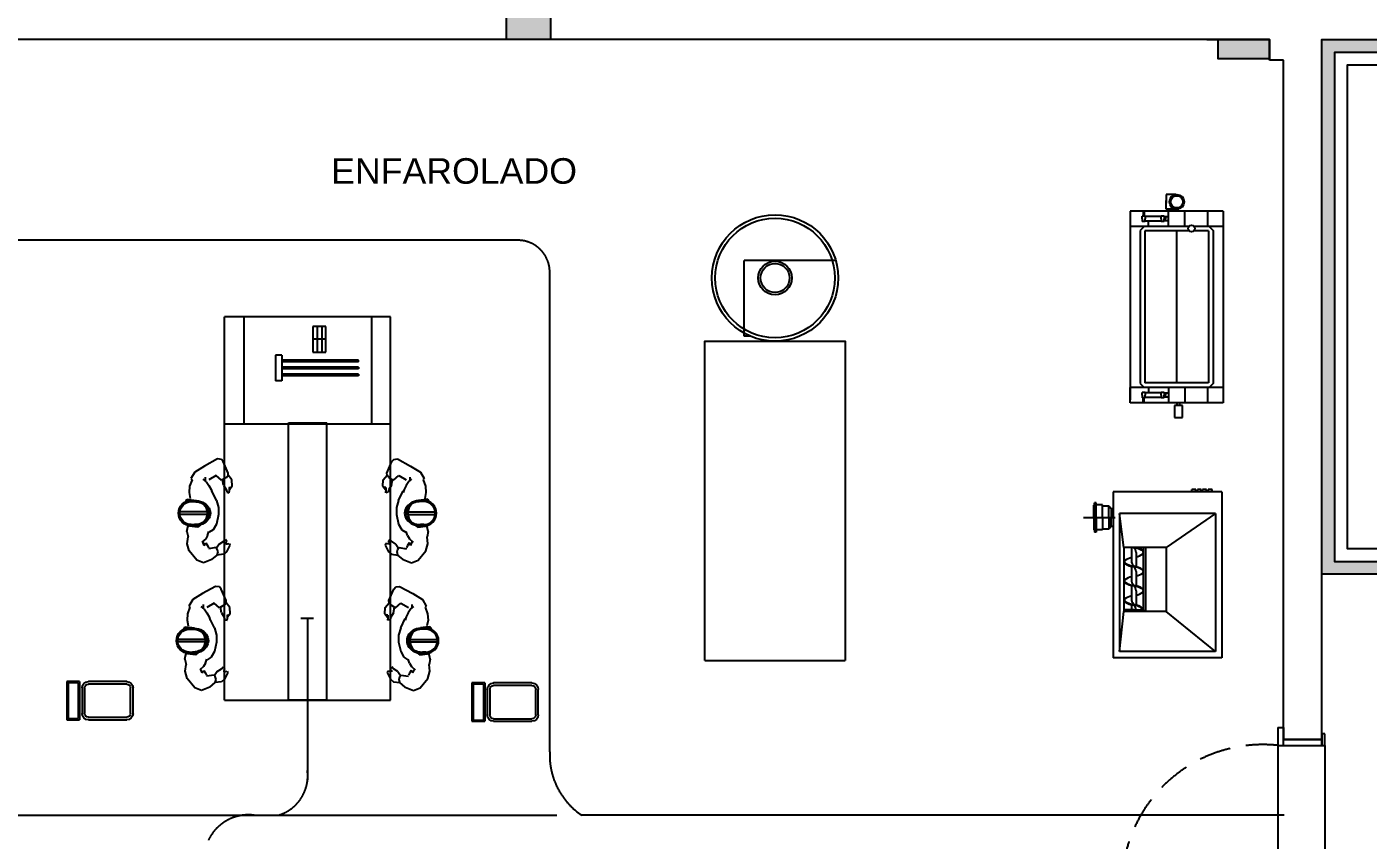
# Model space of a CAD drawing. Header units: millimetres. Extents: x 58411 to 366943, y -302717 to -95300.
# Drawn here: x 195935 to 206438, y -218817 to -212451 of the extents above; entities that cross this region are included whole.
import ezdxf

# ---------------------------------------------------------------- set-up
doc = ezdxf.new("R2010")
doc.units = ezdxf.units.MM
doc.header["$LTSCALE"] = 1000
for name, pattern in [('CENTER', [2, 1.25, -0.25, 0.25, -0.25]), ('DASHDOT', [1, 0.5, -0.25, 0, -0.25]), ('HIDDEN', [0.375, 0.25, -0.125])]:
    doc.linetypes.add(name, pattern=pattern)
for name, color, linetype in [('a-Columnas', 12, 'Continuous'), ('A-EQ', 200, 'Continuous'), ('A-Mur-Nuevo', 5, 'Continuous'), ('A-Muros', 3, 'Continuous'), ('A-MURPAN', 30, 'Continuous'), ('A-PALCOS', 200, 'Continuous'), ('A-panelhatch', 30, 'Continuous'), ('A-PLAN', 4, 'DASHDOT'), ('A-RIEL', 252, 'Continuous'), ('PERSONAS', 7, 'Continuous'), ('TXT-LOC', 2, 'Continuous')]:
    doc.layers.add(name, color=color, linetype=linetype)
doc.styles.add('SB-50', font='swissel.ttf', dxfattribs={"height": 100})

# ---------------------------------------------------------------- blocks, each defined once
blk = doc.blocks.new('HOM-VS')
for p, q in [((-424, 276), (-440, 219)), ((-440, 219), (-434, 166)), ((-308, 232), (-294, 212)), ((-155, 200), (-142, 185)), ((-409, 80), (-384, 80)), ((-409, -120), (-384, -120)), ((-382, -342), (-412, -291)), ((-306, -389), (-382, -342))]:
    blk.add_line(p, q)
at = {"color": 7}
for p, q in [((-409, 70), (-384, 70)), ((-269, -10), (-499, -10)), ((-269, -30), (-499, -30)), ((-409, -110), (-384, -110))]:
    blk.add_line(p, q, dxfattribs=at)
blk.add_arc((-409, -20), 100, 90, 270)
for centre, radius, start, end in [((-409, -20), 90, 90, 270), ((-384, -20), 100, 314.5897, 45.4107)]:
    blk.add_arc(centre, radius, start, end, dxfattribs=at)
blk.add_ellipse((-384, -20), major_axis=(125, 0), ratio=0.8, start_param=4.712389, end_param=7.853982)
blk.add_open_spline([(-384, -110), (-379, -110), (-374, -110), (-362, -109), (-354, -108), (-340, -104), (-332, -101), (-319, -95), (-313, -91), (-301, -83), (-296, -79), (-287, -69), (-283, -64), (-276, -53), (-274, -48), (-270, -36), (-269, -30), (-268, -19), (-269, -13), (-271, -1), (-273, 5), (-278, 16), (-282, 22), (-290, 32), (-295, 37), (-306, 46), (-312, 50), (-325, 57), (-332, 60), (-347, 65), (-354, 67), (-369, 69), (-376, 70), (-384, 70)], degree=3, knots=[4.712389, 4.712389, 4.712389, 4.712389, 4.829961, 4.829961, 5.031025, 5.031025, 5.23209, 5.23209, 5.433154, 5.433154, 5.634218, 5.634218, 5.835282, 5.835282, 6.036346, 6.036346, 6.237411, 6.237411, 6.438475, 6.438475, 6.643647, 6.643647, 6.848819, 6.848819, 7.053991, 7.053991, 7.259163, 7.259163, 7.464336, 7.464336, 7.669508, 7.669508, 7.853982, 7.853982, 7.853982, 7.853982], dxfattribs=at)
at = {"layer": 'PERSONAS'}
for p, q in [((-364, 348), (-424, 276)), ((-312, 370), (-364, 348)), ((-248, 343), (-312, 370)), ((-248, 343), (-206, 308)), ((-308, 232), (-319, 205)), ((-294, 212), (-281, 234)), ((-281, 234), (-274, 251)), ((-214, 250), (-274, 258)), ((-205, 261), (-214, 250)), ((-190, 222), (-210, 253)), ((-157, 301), (-206, 308)), ((-206, 308), (-199, 284)), ((-199, 284), (-205, 261)), ((-190, 222), (-155, 200)), ((-132, 282), (-157, 301)), ((-139, 213), (-139, 224)), ((-139, 224), (-111, 218)), ((-130, 202), (-139, 213)), ((-106, 230), (-132, 282)), ((-111, 218), (-106, 230)), ((-443, 124), (-434, 166)), ((-443, 124), (-432, 76)), ((-296, 182), (-325, 207)), ((-282, 155), (-296, 182)), ((-282, 155), (-271, 124)), ((-237, 110), (-268, 130)), ((-212, 65), (-237, 110)), ((-130, 202), (-142, 185)), ((-423, 83), (-430, 77)), ((-361, 90), (-423, 83)), ((-338, 73), (-361, 90)), ((-195, -9), (-212, 65)), ((-212, -120), (-195, -64)), ((-195, -64), (-195, -9)), ((-452, -111), (-440, -129)), ((-440, -129), (-409, -125)), ((-426, -181), (-418, -136)), ((-423, -231), (-426, -181)), ((-409, -125), (-367, -120)), ((-271, -237), (-254, -206)), ((-254, -206), (-246, -181)), ((-212, -120), (-248, -194)), ((-156, -238), (-135, -204)), ((-135, -204), (-129, -183)), ((-129, -183), (-112, -180)), ((-112, -180), (-111, -189)), ((-111, -221), (-111, -189)), ((-88, -231), (-108, -204)), ((-403, -282), (-423, -231)), ((-412, -291), (-403, -282)), ((-291, -269), (-316, -287)), ((-299, -303), (-299, -276)), ((-291, -269), (-271, -237)), ((-213, -315), (-272, -281)), ((-171, -278), (-213, -315)), ((-134, -300), (-171, -278)), ((-156, -238), (-164, -282)), ((-134, -300), (-121, -317)), ((-90, -280), (-121, -317)), ((-111, -221), (-98, -223)), ((-88, -231), (-90, -280)), ((-204, -444), (-306, -389)), ((-120, -334), (-158, -424)), ((-121, -317), (-120, -334)), ((-173, -441), (-204, -444)), ((-158, -424), (-173, -441))]:
    blk.add_line(p, q, dxfattribs=at)
blk = doc.blocks.new('LAVES')
at = {"color": 1}
for p, q in [((-161, 188), (-161, 288)), ((-161, 288), (139, 288)), ((139, 288), (139, 188)), ((-161, 188), (139, 188)), ((-161, -182), (-161, 118)), ((-111, 168), (89, 168)), ((139, 118), (139, -182)), ((89, -232), (-111, -232))]:
    blk.add_line(p, q, dxfattribs=at)
at = {"color": 7}
for p, q in [((-151, 278), (129, 278)), ((-151, 198), (-151, 278)), ((129, 278), (129, 198)), ((-151, 198), (129, 198)), ((-141, -182), (-141, 118)), ((-111, 148), (89, 148)), ((119, 118), (119, -182)), ((89, -212), (-111, -212))]:
    blk.add_line(p, q, dxfattribs=at)
at = {"color": 1}
for centre, start, end in [((-111, 118), 90, 180), ((89, 118), 0, 90), ((-111, -182), 180, 270), ((89, -182), 270, 0)]:
    blk.add_arc(centre, 50, start, end, dxfattribs=at)
at = {"color": 7}
for centre, start, end in [((-111, 118), 90, 180), ((89, 118), 0, 90), ((-111, -182), 180, 270), ((89, -182), 270, 0)]:
    blk.add_arc(centre, 30, start, end, dxfattribs=at)

msp = doc.modelspace()

# ---------------------------------------------------------------- hatches: boundary and pattern name
at = {"layer": 'a-Columnas'}
h = msp.add_hatch(color=12, dxfattribs=at)
h.dxf.hatch_style = 1
h.paths.add_polyline_path([(199885.701, -212110.675), (199691.549, -212110.675), (199691.549, -212350.675), (199885.701, -212350.675)], flags=17)
h.paths.add_polyline_path([(200036.577, -212110.675), (199885.701, -212110.675), (199885.701, -212350.675), (199691.549, -212350.675), (199691.549, -212550.366), (200036.577, -212550.366)])
h = msp.add_hatch(color=12, dxfattribs=at)
h.dxf.hatch_style = 1
h.paths.add_polyline_path([(205664.737, -212551.508), (205414.3, -212551.508), (205414.3, -212701.081), (205664.737, -212701.081)])
h.paths.add_polyline_path([(205414.3, -212550.366), (205264.737, -212550.366), (205264.737, -212701.081), (205414.3, -212701.081)])
at = {"layer": 'A-panelhatch'}
msp.add_hatch(color=256, dxfattribs=at).paths.add_polyline_path([(207988.912, -212550.366), (206074.737, -212550.366), (206074.737, -216734.68), (208165.701, -216734.68), (208165.701, -216634.68), (208175.701, -216634.68), (206174.737, -216634.68), (206174.737, -212650.366), (207988.912, -212650.366)])

# ---------------------------------------------------------------- linework, layer by layer
msp.add_line((198282.827, -217720.47), (197982.827, -217720.47))
at = {"color": 1}
for p, q in [((205729.737, -217935.366), (205774.737, -217935.366)), ((205729.737, -217935.366), (205729.737, -218075.366)), ((205774.737, -217935.366), (205774.737, -218030.366)), ((205774.737, -218030.366), (206074.737, -218030.366)), ((205774.737, -218030.366), (206074.737, -218030.366)), ((205774.737, -218030.366), (206074.737, -218030.366)), ((206074.737, -217985.366), (206074.737, -218075.366)), ((206099.737, -217985.366), (206074.737, -217985.366)), ((206099.737, -218075.366), (206099.737, -217985.366)), ((205729.737, -218075.366), (206099.737, -218075.366))]:
    msp.add_line(p, q, dxfattribs=at)
at = {"color": 24, "linetype": 'HIDDEN'}
for points in [[(205774.737, -218075.366), (205774.737, -218030.366)], [(206074.737, -218075.366), (206074.737, -218030.366)]]:
    msp.add_lwpolyline(points, dxfattribs=at)
at = {"color": 7}
for points in [[(205729.737, -218075.366), (205729.737, -219185.366)], [(206099.737, -218075.366), (206099.737, -219185.366)]]:
    msp.add_lwpolyline(points, dxfattribs=at)
at = {"color": 24, "linetype": 'HIDDEN'}
msp.add_arc((205614.267, -219173.877), 1104.563, 83.9993969, 179.5585227, dxfattribs=at)
at = {"layer": 'a-Columnas', "color": 3}
msp.add_lwpolyline([(200036.577, -212550.366), (199691.549, -212550.366), (199691.549, -212110.675), (200036.577, -212110.675)], close=True, dxfattribs=at)
at = {"layer": 'A-EQ'}
for p, q in [((204856.804, -213763.645), (204856.804, -213830.897)), ((204931.83, -213763.645), (204856.804, -213763.645)), ((204856.804, -213877.444), (204856.804, -213810.192)), ((205303.207, -213893.621), (204575.29, -213893.621)), ((204575.29, -213893.621), (204575.29, -214013.621)), ((204691.34, -213933.124), (204669.63, -213933.124)), ((204669.63, -213953.621), (204669.63, -213933.124)), ((204669.63, -213953.621), (204669.63, -213974.118)), ((204676.086, -213893.621), (204676.086, -213933.124)), ((204684.884, -213893.621), (204684.884, -213933.124)), ((204691.34, -213933.124), (204691.34, -213953.621)), ((204818.035, -213936.354), (204691.34, -213936.354)), ((204691.34, -213974.118), (204691.34, -213953.621)), ((204839.744, -213933.124), (204818.035, -213933.124)), ((204818.035, -213953.621), (204818.035, -213933.124)), ((204818.035, -213953.621), (204818.035, -213974.118)), ((204839.744, -213933.124), (204839.744, -213953.621)), ((204873.481, -213937.635), (204839.744, -213937.635)), ((204839.744, -213974.118), (204839.744, -213953.621)), ((204851.138, -213937.635), (204851.138, -213953.621)), ((204851.138, -213969.607), (204851.138, -213953.621)), ((204931.83, -213877.444), (204856.804, -213877.444)), ((204873.481, -214013.621), (204873.481, -213893.621)), ((204931.83, -213877.444), (204931.83, -213893.621)), ((204947.851, -213877.444), (204947.851, -213893.621)), ((205003.581, -214013.621), (205003.581, -213893.621)), ((205180.769, -213893.621), (205180.769, -214013.621)), ((205303.207, -213893.621), (205303.207, -215393.621)), ((205034.466, -214013.621), (204575.29, -214013.621)), ((204575.29, -214013.621), (204575.29, -215370.922)), ((204683.531, -214013.621), (204653.531, -214043.621)), ((204653.531, -214043.621), (204653.531, -215243.621)), ((204691.34, -213974.118), (204669.63, -213974.118)), ((205039.382, -214048.621), (204688.531, -214048.621)), ((204688.531, -214048.621), (204688.531, -215238.621)), ((204818.035, -213970.887), (204691.34, -213970.887)), ((204716.853, -214013.621), (204716.853, -213970.887)), ((204839.744, -213974.118), (204818.035, -213974.118)), ((204873.481, -213969.607), (204839.744, -213969.607)), ((204938.531, -214048.621), (204938.531, -215238.621)), ((205188.531, -214048.621), (205070.898, -214048.621)), ((205303.207, -214013.621), (205075.814, -214013.621)), ((205188.531, -214048.621), (205188.531, -215238.621)), ((205193.531, -214013.621), (205223.531, -214043.621)), ((205223.531, -214043.621), (205223.531, -215243.621)), ((201552.322, -214848.379), (201552.322, -214280.648)), ((202269.13, -214280.648), (201552.322, -214280.648)), ((197632.827, -214721.243), (197632.827, -215560.872)), ((198275.624, -214796.302), (198175.624, -214796.302)), ((198175.624, -214796.302), (198175.624, -214996.302)), ((198208.228, -214796.302), (198208.228, -214996.302)), ((198243.988, -214796.302), (198243.988, -214996.302)), ((198275.624, -214996.302), (198275.624, -214796.302)), ((198632.827, -214721.243), (198632.827, -215560.872)), ((198275.624, -214896.302), (198175.624, -214896.302)), ((201552.322, -214872.648), (201552.322, -214848.379)), ((201552.805, -214848.648), (201552.322, -214848.648)), ((201602.101, -214872.648), (201552.322, -214872.648)), ((198175.624, -214996.302), (198275.624, -214996.302)), ((197882.827, -215021.243), (197882.827, -215221.243)), ((197932.827, -215021.243), (197932.827, -215221.243)), ((198532.827, -215072.717), (198532.827, -215060.717)), ((198532.827, -215115.243), (198532.827, -215127.243)), ((198532.827, -215169.77), (198532.827, -215181.77)), ((205303.207, -215273.621), (204575.779, -215273.621)), ((204575.779, -215393.621), (204575.779, -215273.621)), ((204653.531, -215243.621), (204683.531, -215273.621)), ((204691.34, -215313.124), (204669.63, -215313.124)), ((204669.63, -215333.621), (204669.63, -215313.124)), ((205188.531, -215238.621), (204688.531, -215238.621)), ((204691.34, -215313.124), (204691.34, -215333.621)), ((204818.035, -215316.354), (204691.34, -215316.354)), ((204716.853, -215273.621), (204716.853, -215316.354)), ((204839.744, -215313.124), (204818.035, -215313.124)), ((204818.035, -215333.621), (204818.035, -215313.124)), ((204839.744, -215313.124), (204839.744, -215333.621)), ((204873.481, -215317.635), (204839.744, -215317.635)), ((204851.138, -215317.635), (204851.138, -215333.621)), ((204873.481, -215273.621), (204873.481, -215393.621)), ((205003.581, -215273.621), (205003.581, -215393.621)), ((205180.769, -215273.621), (205180.769, -215393.621)), ((205223.531, -215243.621), (205193.531, -215273.621)), ((205303.207, -215393.621), (204575.779, -215393.621)), ((204669.63, -215333.621), (204669.63, -215354.118)), ((204691.34, -215354.118), (204669.63, -215354.118)), ((204676.086, -215393.621), (204676.086, -215354.118)), ((204684.884, -215393.621), (204684.884, -215354.118)), ((204691.34, -215354.118), (204691.34, -215333.621)), ((204818.035, -215350.887), (204691.34, -215350.887)), ((204818.035, -215333.621), (204818.035, -215354.118)), ((204839.744, -215354.118), (204818.035, -215354.118)), ((204839.744, -215354.118), (204839.744, -215333.621)), ((204873.481, -215349.607), (204839.744, -215349.607)), ((204851.138, -215349.607), (204851.138, -215333.621)), ((204985.282, -215415.553), (204922.769, -215415.553)), ((204922.769, -215415.553), (204922.769, -215508.115)), ((204939.616, -215393.621), (204939.616, -215415.129)), ((204961.843, -215393.621), (204961.843, -215415.129)), ((204985.282, -215508.115), (204985.282, -215415.553)), ((204922.769, -215508.115), (204985.282, -215508.115)), ((197982.827, -215549.783), (198282.827, -215549.783)), ((205291.977, -216090.467), (204441.977, -216090.467)), ((204441.977, -216090.467), (204441.977, -217390.467)), ((205057.662, -216090.467), (205057.662, -216071.38)), ((205087.662, -216071.38), (205057.662, -216071.38)), ((205087.662, -216090.467), (205087.662, -216071.38)), ((205131.033, -216071.38), (205101.033, -216071.38)), ((205101.033, -216090.467), (205101.033, -216071.38)), ((205131.033, -216090.467), (205131.033, -216071.38)), ((205172.15, -216071.38), (205142.15, -216071.38)), ((205142.15, -216090.467), (205142.15, -216071.38)), ((205172.15, -216090.467), (205172.15, -216071.38)), ((205185.521, -216090.467), (205185.521, -216071.38)), ((205215.521, -216071.38), (205185.521, -216071.38)), ((205215.521, -216090.467), (205215.521, -216071.38)), ((205291.977, -216090.467), (205291.977, -217390.467)), ((204290.877, -216290.467), (204290.877, -216193.967)), ((204294.877, -216190.467), (204294.377, -216190.467)), ((204308.877, -216175.467), (204294.877, -216175.467)), ((204294.877, -216290.467), (204294.877, -216175.467)), ((204308.877, -216290.467), (204308.877, -216175.467)), ((204358.877, -216192.967), (204308.877, -216192.967)), ((204358.877, -216290.467), (204358.877, -216192.967)), ((204358.877, -216200.367), (204406.877, -216200.367)), ((204406.877, -216200.367), (204426.977, -216220.467)), ((204406.877, -216290.467), (204406.877, -216200.367)), ((204426.977, -216220.467), (204426.977, -216290.467)), ((204426.977, -216220.467), (204441.977, -216220.467)), ((205241.977, -216260.467), (204491.977, -216260.467)), ((204491.977, -216260.467), (204491.977, -217340.467)), ((204525.377, -216526.967), (204491.977, -216260.467)), ((205241.977, -216260.467), (204855.197, -216526.967)), ((205241.977, -216260.467), (205241.977, -217340.467)), ((204209.779, -216290.467), (204458.059, -216290.467)), ((204290.877, -216290.467), (204290.877, -216386.967)), ((204294.877, -216290.467), (204294.877, -216405.467)), ((204308.877, -216290.467), (204308.877, -216405.467)), ((204358.877, -216290.467), (204358.877, -216387.967)), ((204406.877, -216290.467), (204406.877, -216380.567)), ((204406.877, -216380.567), (204426.977, -216360.467)), ((204426.977, -216360.467), (204426.977, -216290.467)), ((204426.977, -216360.467), (204441.977, -216360.467)), ((204294.877, -216390.467), (204294.377, -216390.467)), ((204308.877, -216405.467), (204294.877, -216405.467)), ((204358.877, -216387.967), (204308.877, -216387.967)), ((204358.877, -216380.567), (204406.877, -216380.567)), ((204855.197, -216526.967), (204525.377, -216526.967)), ((204525.377, -216526.967), (204525.377, -217026.967)), ((204585.877, -216526.967), (204585.877, -216639.967)), ((204620.877, -216564.967), (204620.877, -216676.257)), ((204676.477, -216526.967), (204676.477, -217026.967)), ((204693.823, -216526.967), (204693.823, -217026.967)), ((204855.197, -216526.967), (204855.197, -217026.967)), ((204585.877, -216674.579), (204585.877, -216789.967)), ((204620.877, -216714.967), (204620.877, -216826.257)), ((204585.877, -216824.579), (204585.877, -216939.967)), ((204620.877, -216864.967), (204620.877, -216976.257)), ((204585.877, -216974.579), (204585.877, -217014.967)), ((204491.977, -217340.467), (204525.377, -217026.967)), ((204855.197, -217026.967), (204525.377, -217026.967)), ((204528.377, -217014.967), (204528.377, -217024.967)), ((204603.377, -217014.967), (204528.377, -217014.967)), ((204603.377, -217024.967), (204528.377, -217024.967)), ((204603.377, -217014.967), (204678.377, -217014.967)), ((204603.377, -217024.967), (204678.377, -217024.967)), ((204678.377, -217014.967), (204678.377, -217024.967)), ((205241.977, -217340.467), (204855.197, -217026.967)), ((205291.977, -217390.467), (204441.977, -217390.467)), ((205241.977, -217340.467), (204491.977, -217340.467))]:
    msp.add_line(p, q, dxfattribs=at)
at = {"layer": 'A-EQ', "color": 7}
for p, q in [((197932.827, -215021.243), (197882.827, -215021.243)), ((198532.827, -215060.717), (197932.827, -215060.717)), ((198532.827, -215072.717), (197932.827, -215072.717)), ((198532.827, -215115.243), (197932.827, -215115.243)), ((198532.827, -215127.243), (197932.827, -215127.243)), ((198532.827, -215169.77), (197932.827, -215169.77)), ((198532.827, -215181.77), (197932.827, -215181.77)), ((197932.827, -215221.243), (197882.827, -215221.243)), ((198782.827, -215560.872), (197482.827, -215560.872))]:
    msp.add_line(p, q, dxfattribs=at)
at = {"layer": 'A-EQ'}
for points in [[(201243.613, -217411.231), (201243.613, -214911.231), (202343.613, -214911.231), (202343.613, -217411.231)], [(201243.613, -217411.231), (202343.613, -217411.231)]]:
    msp.add_lwpolyline(points, dxfattribs=at)
for centre, radius in [((204939.841, -213820.544), 57.461), ((204939.841, -213820.544), 47.964), ((201793.613, -214416.648), 494.583), ((201793.613, -214416.648), 467.718), ((205055.14, -214028.562), 25.508), ((201793.613, -214416.648), 131.596), ((201793.613, -214416.648), 113.405)]:
    msp.add_circle(centre, radius, dxfattribs=at)
for centre, radius, start, end in [((204294.377, -216193.967), 3.5, 90, 180), ((204294.377, -216386.967), 3.5, 180, 270), ((204618.752, -216379.876), 148.39, 262.4143357, 264.0529658), ((204588.003, -216675.059), 148.39, 55.2034952, 84.0529658), ((204554.694, -216573.02), 66.671, 6.9368172, 43.0969697), ((204588.003, -216454.876), 148.39, 282.7995898, 304.7965048), ((204588.003, -216675.059), 152.39, 55.2034952, 76.3588773), ((204663.377, -216564.967), 15, 308.3463934, 51.6536066), ((204655.075, -216562.338), 23.45, 353.5628007, 31.9801137), ((204543.377, -216639.967), 15, 128.3463934, 231.6536066), ((204582.939, -216596.633), 69.676, 218.4573712, 228.0414638), ((204618.752, -216750.059), 148.39, 102.7995898, 124.7965048), ((204618.752, -216529.876), 148.39, 235.2034952, 264.0529658), ((204618.752, -216529.876), 144.39, 235.2034952, 264.0529658), ((204644.444, -216630.665), 59.301, 189.0247281, 226.1705798), ((204588.003, -216825.059), 148.39, 55.2034952, 84.0529658), ((204554.694, -216723.02), 66.671, 6.9368172, 43.0969697), ((204588.003, -216825.059), 152.39, 55.2034952, 84.0529658), ((204543.377, -216789.967), 15, 128.3463934, 231.6536066), ((204582.939, -216746.633), 69.676, 218.4573712, 228.0414638), ((204618.752, -216900.059), 148.39, 102.7995898, 124.7965048), ((204644.444, -216780.665), 59.301, 189.0247281, 226.1705798), ((204588.003, -216604.876), 148.39, 282.7995898, 304.7965048), ((204663.377, -216714.967), 15, 308.3463934, 51.6536066), ((204655.075, -216712.338), 23.45, 353.5628007, 31.9801137), ((204618.752, -216679.876), 148.39, 235.2034952, 264.0529658), ((204618.752, -216679.876), 144.39, 235.2034952, 264.0529658), ((204588.003, -216975.059), 148.39, 55.2034952, 84.0529658), ((204554.694, -216873.02), 66.671, 6.9368172, 43.0969697), ((204588.003, -216975.059), 152.39, 55.2034952, 84.0529658), ((204588.003, -216754.876), 148.39, 282.7995898, 304.7965048), ((204663.377, -216864.967), 15, 308.3463934, 51.6536066), ((204655.075, -216862.338), 23.45, 353.5628007, 31.9801137), ((204543.377, -216939.967), 15, 128.3463934, 231.6536066), ((204582.939, -216896.633), 69.676, 218.4573712, 228.0414638), ((204618.752, -217050.059), 148.39, 102.7995898, 124.7965048), ((204618.752, -216829.876), 148.39, 235.2034952, 264.0529658), ((204618.752, -216829.876), 144.39, 235.2034952, 264.0529658), ((204644.444, -216930.665), 59.301, 189.0247281, 226.1705798), ((204589.091, -217099.789), 123.153, 47.2527426, 83.3386643), ((204554.694, -217023.02), 66.671, 6.9368172, 43.0969697), ((204589.091, -217099.789), 127.153, 47.2527426, 83.3386643), ((204663.377, -217021.115), 15, 24.1952357, 51.6536066), ((204668.127, -217013.741), 10.324, 353.1797232, 45.219871)]:
    msp.add_arc(centre, radius, start, end, dxfattribs=at)
at = {"layer": 'A-Mur-Nuevo', "ltscale": 500}
msp.add_circle((204294.377, -216386.967), 40772.57, dxfattribs=at)
at = {"layer": 'A-Muros'}
for p, q in [((205664.737, -212550.366), (193555.701, -212550.366)), ((205664.737, -212710.366), (205664.737, -212550.366)), ((205664.737, -212710.366), (205664.737, -212550.366)), ((205774.737, -212710.366), (205664.737, -212710.366)), ((205774.737, -212710.366), (205664.737, -212710.366)), ((205774.737, -218030.366), (205774.737, -212710.366)), ((205774.737, -218030.366), (205774.737, -212710.366)), ((206074.737, -218030.366), (205774.737, -218030.366)), ((206074.737, -218030.366), (205774.737, -218030.366)), ((205774.737, -218030.366), (206074.737, -218030.366)), ((205774.737, -218030.366), (206074.737, -218030.366))]:
    msp.add_line(p, q, dxfattribs=at)
for points in [[(206074.737, -218030.366), (206074.737, -212550.366), (208028.912, -212550.366), (208028.912, -212110.675), (206325.701, -212110.675)], [(205175.701, -212550.366), (205664.737, -212550.366)], [(206074.737, -218030.366), (206074.737, -212550.366)]]:
    msp.add_lwpolyline(points, dxfattribs=at)
msp.add_lwpolyline([(205664.737, -212701.081), (205264.737, -212701.081), (205264.737, -212550.366), (205664.737, -212550.366)], close=True, dxfattribs=at)
at = {"layer": 'A-MURPAN'}
msp.add_lwpolyline([(207988.912, -212550.366), (207988.912, -212650.366), (206174.737, -212650.366), (206174.737, -216634.68), (208165.701, -216634.68), (208165.701, -216734.68), (206074.737, -216734.68), (206074.737, -212550.366), (207988.912, -212550.366)], dxfattribs=at)
at = {"layer": 'A-MURPAN', "color": 0}
msp.add_lwpolyline([(207888.912, -212750.366), (206274.737, -212750.366), (206274.737, -216534.68), (208025.701, -216534.68)], dxfattribs=at)
at = {"layer": 'A-PALCOS', "color": 7}
for p, q in [((197482.827, -217720.47), (197482.827, -214720.841)), ((198782.827, -214720.841), (197482.827, -214720.841)), ((198782.827, -215320.841), (198782.827, -214720.841)), ((198782.827, -217720.47), (198782.827, -215320.841)), ((197482.827, -217720.872), (197482.827, -215560.872)), ((197982.827, -217720.47), (197982.827, -215549.783)), ((198282.827, -217720.47), (198282.827, -215549.783)), ((198782.827, -217720.47), (198782.827, -215560.872)), ((197482.827, -217720.47), (198782.827, -217720.47))]:
    msp.add_line(p, q, dxfattribs=at)
at = {"layer": 'A-PLAN', "ltscale": 500}
msp.add_lwpolyline([(198079.769, -217078.303), (198180.619, -217078.303)], dxfattribs=at)
msp.add_arc((197812.369, -218313.279), 322.146, 286.4599766, 7.3876895, dxfattribs=at)
at = {"layer": 'A-RIEL', "linetype": 'CENTER', "ltscale": 250}
msp.add_line((198132.827, -217078.303), (198132.827, -218346.216), dxfattribs=at)
for points in [[(205779.31, -218622.223), (200279.821, -218622.223, -0.263425708), (200029.821, -218125.675), (200029.821, -214371.243, 0.414213562), (199779.821, -214121.243), (193758.889, -214121.243)], [(181962.648, -217957.96), (188420.98, -217957.96, -0.082000622), (188517.418, -217973.883), (189654.073, -218606.3, 0.082000622), (189750.511, -218622.223), (200086.065, -218622.223)]]:
    msp.add_lwpolyline(points, format="xyb", dxfattribs=at)
msp.add_arc((197670.318, -218967.369), 347.882, 82.8092499, 154.4575438, dxfattribs=at)

# ---------------------------------------------------------------- block references
at = {"layer": 'A-EQ', "xscale": -1, "rotation": 90}
for p in [(196535.249, -217736.446), (199707.91, -217747.958)]:
    msp.add_blockref('LAVES', p, dxfattribs=at)
at = {"layer": 'PERSONAS', "xscale": -1, "rotation": 180}
for p in [(197631.23, -216277.493), (197615.387, -217275.997)]:
    msp.add_blockref('HOM-VS', p, dxfattribs=at)
at = {"layer": 'PERSONAS', "rotation": 180}
for p in [(198634.423, -216277.493), (198650.266, -217275.997)]:
    msp.add_blockref('HOM-VS', p, dxfattribs=at)

# ---------------------------------------------------------------- texts
at = {"layer": 'TXT-LOC', "style": 'SB-50'}
msp.add_text('ENFAROLADO', height=200, dxfattribs=at).set_placement((198318.012, -213678.662))

doc.saveas('drawing.dxf')
